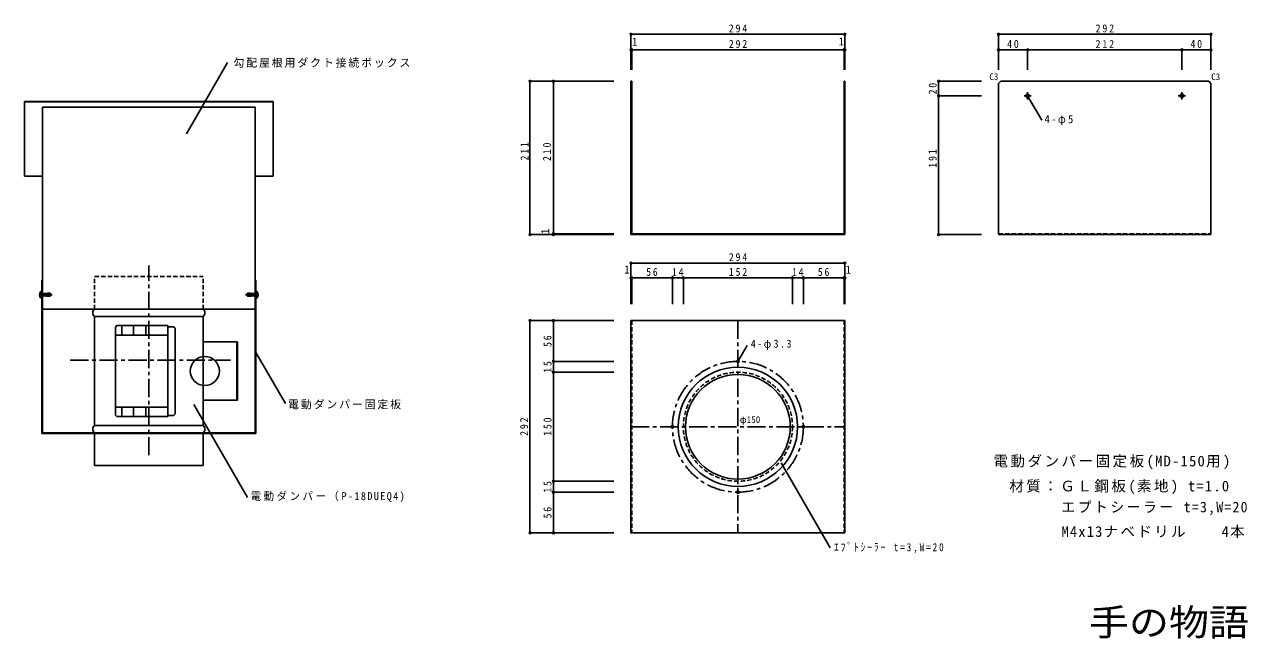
# Model space of a CAD drawing. Units: millimetres at full size, sheet at 1:5. Extents: x -806 to 875, y -469 to 376.
import ezdxf
from ezdxf.enums import TextEntityAlignment as Align

# ---------------------------------------------------------------- set-up
doc = ezdxf.new("R2010")
doc.units = ezdxf.units.MM
doc.header["$LTSCALE"] = 5
doc.header["$PDMODE"] = 32
doc.header["$PDSIZE"] = 2.5
doc.linetypes.add('CHAIN1', pattern=[8, 5, -1, 1, -1])
doc.linetypes.add('DASHED1', pattern=[1.8, 1.2, -0.6])
doc.layers.add('0-0', color=7, linetype='Continuous')
doc.styles.add('ＭＳ ゴシック', font='')
doc.styles.get('ＭＳ ゴシック').set_extended_font_data('MS Gothic')

msp = doc.modelspace()

# ---------------------------------------------------------------- linework, layer by layer
at = {"layer": '0-0', "color": 4}
for p, q in [((27.372, 362.591), (321.372, 362.591)), ((27.372, 362.591), (27.372, 313.826)), ((321.372, 362.591), (321.372, 313.826)), ((532.672, 362.591), (824.672, 362.591)), ((532.672, 362.591), (532.672, 313.826)), ((824.672, 362.591), (824.672, 313.826)), ((27.372, 341.206), (28.372, 341.206)), ((27.372, 341.206), (27.372, 313.826)), ((28.372, 341.206), (28.372, 313.826)), ((28.372, 341.206), (320.372, 341.206)), ((320.372, 341.206), (320.372, 313.826)), ((320.372, 341.206), (321.372, 341.206)), ((321.372, 341.206), (321.372, 313.826)), ((532.672, 341.206), (572.672, 341.206)), ((532.672, 341.206), (532.672, 313.826)), ((572.672, 341.206), (572.672, 313.826)), ((572.672, 341.206), (784.672, 341.206)), ((784.672, 341.206), (784.672, 313.826)), ((784.672, 341.206), (824.672, 341.206)), ((824.672, 341.206), (824.672, 313.826)), ((-583.81, 225.67), (-527.077, 323.935)), ((-111.475, 297.993), (3.825, 297.993)), ((-111.475, 297.993), (-111.475, 86.993)), ((-79.241, 297.993), (3.825, 297.993)), ((-79.241, 87.993), (-79.241, 297.993)), ((450.245, 297.993), (450.245, 277.993)), ((450.245, 297.993), (509.084, 297.993)), ((450.245, 277.993), (509.084, 277.993)), ((450.245, 277.993), (450.245, 86.993)), ((572.672, 277.993), (592.037, 244.452)), ((-111.475, 86.993), (3.825, 86.993)), ((-79.241, 86.993), (-79.241, 87.993)), ((-79.241, 87.993), (3.825, 87.993)), ((-79.241, 87.993), (3.825, 87.993)), ((-79.241, 86.993), (3.825, 86.993)), ((450.245, 86.993), (509.084, 86.993)), ((27.372, 47.81), (321.372, 47.81)), ((27.372, 47.81), (27.372, -8.78)), ((321.372, 47.81), (321.372, -8.78)), ((27.372, 27.537), (28.372, 27.537)), ((27.372, 27.537), (27.372, -8.78)), ((28.372, 27.537), (28.372, -8.78)), ((28.372, 27.537), (84.372, 27.537)), ((84.372, 27.537), (84.372, -8.78)), ((84.372, 27.537), (99.372, 27.537)), ((99.372, 27.537), (99.372, -8.78)), ((99.372, 27.537), (249.372, 27.537)), ((249.372, 27.537), (249.372, -8.78)), ((249.372, 27.537), (264.372, 27.537)), ((264.372, 27.537), (264.372, -8.78)), ((264.372, 27.537), (320.372, 27.537)), ((320.372, 27.537), (320.372, -8.78)), ((320.372, 27.537), (321.372, 27.537)), ((321.372, 27.537), (321.372, -8.78)), ((-111.475, -31.328), (-111.475, -323.328)), ((-111.475, -31.328), (3.825, -31.328)), ((-79.241, -31.328), (-79.241, -87.328)), ((-79.241, -31.328), (3.825, -31.328)), ((174.372, -87.328), (186.998, -65.458)), ((-488.414, -75.127), (-447.787, -145.495)), ((-79.241, -87.328), (3.825, -87.328)), ((-79.241, -87.328), (-79.241, -102.328)), ((-79.241, -102.328), (3.825, -102.328)), ((-79.241, -102.328), (-79.241, -252.328)), ((-573.375, -146.856), (-499.62, -274.604)), ((233.879, -226.92), (301.345, -343.774)), ((-79.241, -252.328), (3.825, -252.328)), ((-79.241, -252.328), (-79.241, -267.328)), ((-79.241, -267.328), (3.825, -267.328)), ((-79.241, -267.328), (-79.241, -323.328)), ((-111.475, -323.328), (3.825, -323.328)), ((-79.241, -323.328), (3.825, -323.328))]:
    msp.add_line(p, q, dxfattribs=at)
at = {"layer": '0-0'}
for p, q in [((27.372, 297.993), (28.372, 297.993)), ((27.372, 297.993), (27.372, 86.993)), ((320.372, 297.993), (321.372, 297.993)), ((320.372, 297.993), (320.372, 87.993)), ((321.372, 297.993), (321.372, 86.993)), ((532.672, 294.993), (535.672, 297.993)), ((532.672, 294.993), (532.672, 86.993)), ((821.672, 297.993), (535.672, 297.993)), ((821.672, 297.993), (824.672, 294.993)), ((824.672, 294.993), (824.672, 86.993)), ((-806.414, 270.205), (-464.414, 270.205)), ((-806.414, 270.205), (-806.414, 167.642)), ((-806.414, 269.705), (-464.414, 269.705)), ((-464.414, 270.205), (-464.414, 167.642)), ((-781.414, 262.322), (-489.414, 262.322)), ((-489.414, 262.322), (-489.414, -185.678)), ((-806.414, 167.642), (-781.414, 167.642)), ((-489.414, 167.642), (-464.414, 167.642)), ((27.372, 86.993), (321.372, 86.993)), ((532.672, 86.993), (824.672, 86.993)), ((-782.414, 24.322), (-781.414, 24.322)), ((-782.414, 24.322), (-782.414, -186.678)), ((-489.414, 24.322), (-488.414, 24.322)), ((-488.414, 24.322), (-488.414, -186.678)), ((-783.474, 8.972), (-782.914, 8.972)), ((-782.414, 0.172), (-782.414, 8.472)), ((-488.414, 8.471), (-488.414, 0.171)), ((-487.355, 8.971), (-487.914, 8.971)), ((-783.474, -0.328), (-782.914, -0.328)), ((-781.414, -15.678), (-489.414, -15.678)), ((-709.914, -15.678), (-560.914, -15.678)), ((-709.914, -15.678), (-560.914, -15.678)), ((-487.355, -0.329), (-487.914, -0.329)), ((-709.914, -25.678), (-560.914, -25.678)), ((-709.914, -175.678), (-709.914, -25.678)), ((-709.914, -175.678), (-709.914, -25.678)), ((-709.914, -25.678), (-560.914, -25.678)), ((-560.914, -175.678), (-560.914, -25.678)), ((-560.914, -175.678), (-560.914, -25.678)), ((27.372, -31.328), (321.372, -31.328)), ((321.372, -31.328), (321.372, -323.328)), ((-679.414, -38.178), (-681.414, -40.178)), ((-681.414, -40.178), (-681.414, -161.178)), ((-609.414, -38.178), (-679.414, -38.178)), ((-672.414, -38.178), (-672.414, -51.178)), ((-656.414, -38.178), (-656.414, -51.178)), ((-639.414, -38.178), (-639.414, -51.178)), ((-609.414, -38.178), (-609.414, -163.178)), ((-609.414, -39.678), (-601.414, -39.678)), ((-609.414, -42.678), (-609.414, -82.678)), ((-601.414, -39.678), (-599.414, -41.678)), ((-599.414, -41.678), (-599.414, -159.678)), ((-609.414, -51.178), (-681.414, -51.178)), ((-560.914, -60.678), (-513.414, -60.678)), ((-514.414, -60.678), (-514.414, -140.678)), ((-513.414, -60.678), (-513.414, -140.678)), ((-513.414, -80.678), (-513.414, -120.678)), ((-681.414, -150.178), (-609.414, -150.178)), ((-672.414, -150.178), (-672.414, -163.178)), ((-656.414, -163.178), (-656.414, -150.178)), ((-639.414, -163.178), (-639.414, -150.178)), ((-560.914, -140.678), (-513.414, -140.678)), ((-681.414, -161.178), (-679.414, -163.178)), ((-679.414, -163.178), (-609.414, -163.178)), ((-609.414, -161.678), (-601.414, -161.678)), ((-599.414, -159.678), (-601.414, -161.678)), ((-709.914, -175.678), (-560.914, -175.678)), ((-709.914, -175.678), (-560.914, -175.678)), ((-782.414, -186.678), (-488.414, -186.678)), ((-709.914, -230.678), (-709.914, -185.678)), ((-709.914, -185.678), (-560.914, -185.678)), ((-709.914, -230.678), (-709.914, -185.678)), ((-709.914, -185.678), (-560.914, -185.678)), ((-560.914, -230.678), (-560.914, -185.678)), ((-560.914, -230.678), (-560.914, -185.678)), ((-709.914, -230.678), (-560.914, -230.678)), ((-709.914, -230.678), (-560.914, -230.678))]:
    msp.add_line(p, q, dxfattribs=at)
at = {"layer": '0-0', "color": 4, "linetype": 'CHAIN1'}
for p, q in [((567.672, 277.993), (577.672, 277.993)), ((572.672, 282.993), (572.672, 272.993)), ((779.672, 277.993), (789.672, 277.993)), ((784.672, 282.993), (784.672, 272.993)), ((-635.414, -216.571), (-635.414, 44.338)), ((-786.285, 4.322), (-768.414, 4.322)), ((-484.544, 4.322), (-502.414, 4.322)), ((174.372, -31.328), (174.372, -323.328)), ((-743.379, -85.678), (-523.302, -85.678)), ((27.372, -177.328), (321.372, -177.328))]:
    msp.add_line(p, q, dxfattribs=at)
at = {"layer": '0-0', "linetype": 'DASHED1'}
for p, q in [((532.672, 87.993), (824.672, 87.993)), ((-709.914, 29.322), (-560.914, 29.322)), ((-709.914, -15.678), (-709.914, 29.322)), ((-560.914, -15.678), (-560.914, 29.322)), ((-785.285, 6.594), (-783.023, 5.467)), ((-785.285, 2.049), (-783.023, 3.177)), ((-781.914, 6.3), (-781.914, 2.343)), ((-781.914, 6.3), (-781.59, 6.213)), ((-781.447, 6.461), (-781.59, 6.213)), ((-780.878, 2.572), (-781.59, 6.213)), ((-781.447, 6.461), (-781.198, 6.461)), ((-780.529, 1.967), (-781.447, 6.461)), ((-781.198, 6.461), (-780.974, 6.072)), ((-781.198, 6.461), (-780.529, 1.967)), ((-780.529, 1.967), (-780.878, 2.572)), ((-779.735, 6.677), (-780.085, 6.072)), ((-779.291, 2.572), (-780.085, 6.072)), ((-779.735, 6.677), (-779.386, 6.072)), ((-779.735, 6.677), (-778.942, 1.967)), ((-778.942, 1.967), (-779.291, 2.572)), ((-778.148, 6.677), (-778.497, 6.072)), ((-777.703, 2.572), (-778.497, 6.072)), ((-778.148, 6.677), (-777.799, 6.072)), ((-778.148, 6.677), (-777.354, 1.967)), ((-777.005, 2.572), (-777.799, 6.072)), ((-777.799, 6.072), (-776.91, 6.072)), ((-777.354, 1.967), (-777.703, 2.572)), ((-777.354, 1.967), (-777.005, 2.572)), ((-777.005, 2.572), (-776.116, 2.572)), ((-776.56, 6.677), (-776.91, 6.072)), ((-776.116, 2.572), (-776.91, 6.072)), ((-776.56, 6.677), (-776.211, 6.072)), ((-776.56, 6.677), (-775.767, 1.967)), ((-775.456, 2.505), (-776.211, 6.072)), ((-776.211, 6.072), (-775.831, 6.072)), ((-775.767, 1.967), (-776.116, 2.572)), ((-775.264, 6.171), (-775.831, 6.072)), ((-775.767, 1.967), (-775.456, 2.505)), ((-774.414, 2.322), (-775.456, 2.505)), ((-775.123, 6.416), (-775.264, 6.172)), ((-775.233, 6.067), (-775.264, 6.172)), ((-775.123, 6.416), (-775.061, 6.145)), ((-774.414, 6.321), (-774.735, 6.265)), ((-774.733, 6.247), (-774.735, 6.265)), ((-774.414, 3.362), (-774.633, 5.342)), ((-774.414, 6.322), (-770.883, 6.322)), ((-774.414, 6.322), (-774.414, 6.322)), ((-774.414, 5.307), (-774.023, 5.307)), ((-774.414, 5.307), (-774.414, 2.322)), ((-774.414, 2.322), (-770.883, 2.322)), ((-774.023, 5.307), (-770.35, 4.322)), ((-769.829, 4.183), (-771.624, 6.322)), ((-770.883, 6.322), (-769.414, 4.572)), ((-770.883, 2.322), (-769.414, 4.072)), ((-769.414, 4.572), (-769.414, 4.072)), ((-499.946, 6.322), (-501.414, 4.572)), ((-501.414, 4.072), (-501.414, 4.572)), ((-499.946, 2.322), (-501.414, 4.072)), ((-500.999, 4.46), (-499.205, 2.322)), ((-496.805, 3.336), (-500.479, 4.321)), ((-496.414, 6.322), (-499.946, 6.322)), ((-496.414, 2.322), (-499.946, 2.322)), ((-496.414, 3.336), (-496.805, 3.336)), ((-496.414, 3.336), (-496.414, 6.322)), ((-496.414, 6.322), (-495.373, 6.138)), ((-496.414, 5.281), (-496.196, 3.301)), ((-496.414, 2.322), (-496.094, 2.378)), ((-496.414, 2.322), (-496.414, 2.322)), ((-496.096, 2.396), (-496.094, 2.378)), ((-495.705, 2.227), (-495.768, 2.498)), ((-495.705, 2.227), (-495.564, 2.471)), ((-495.596, 2.576), (-495.564, 2.471)), ((-495.564, 2.472), (-494.998, 2.572)), ((-495.062, 6.676), (-495.373, 6.138)), ((-495.373, 6.138), (-494.618, 2.572)), ((-494.268, 1.966), (-495.062, 6.676)), ((-495.062, 6.676), (-494.713, 6.072)), ((-494.618, 2.572), (-494.998, 2.572)), ((-494.713, 6.072), (-493.919, 2.572)), ((-493.824, 6.072), (-494.713, 6.072)), ((-494.268, 1.966), (-494.618, 2.572)), ((-494.268, 1.966), (-493.919, 2.572)), ((-493.03, 2.572), (-493.919, 2.572)), ((-493.475, 6.676), (-493.824, 6.072)), ((-493.824, 6.072), (-493.03, 2.572)), ((-492.681, 1.966), (-493.475, 6.676)), ((-493.475, 6.676), (-493.125, 6.072)), ((-493.125, 6.072), (-492.332, 2.572)), ((-492.681, 1.966), (-493.03, 2.572)), ((-492.681, 1.966), (-492.332, 2.572)), ((-491.093, 1.966), (-491.887, 6.676)), ((-491.887, 6.676), (-491.538, 6.072)), ((-491.538, 6.072), (-490.744, 2.572)), ((-491.093, 1.966), (-491.443, 2.572)), ((-491.093, 1.966), (-490.744, 2.572)), ((-490.3, 6.676), (-489.95, 6.072)), ((-490.3, 6.676), (-489.381, 2.182)), ((-489.63, 2.182), (-490.3, 6.676)), ((-489.95, 6.072), (-489.238, 2.43)), ((-489.63, 2.182), (-489.855, 2.572)), ((-489.381, 2.182), (-489.63, 2.182)), ((-489.381, 2.182), (-489.238, 2.43)), ((-488.914, 2.343), (-489.238, 2.43)), ((-488.914, 2.343), (-488.914, 6.3)), ((-485.544, 6.594), (-487.806, 5.466)), ((-485.544, 2.049), (-487.806, 3.176)), ((28.372, -31.328), (28.372, -323.328)), ((320.372, -31.328), (320.372, -323.328))]:
    msp.add_line(p, q, dxfattribs=at)
at = {"layer": '0-0'}
for points in [[(28.372, 297.993), (28.372, 87.993), (320.372, 87.993)], [(-781.414, 262.322), (-781.414, -185.678), (-489.414, -185.678)], [(-785.599, 3.824), (-785.285, 3.845), (-785.285, 4.798), (-785.599, 4.819)], [(-485.23, 4.819), (-485.544, 4.798), (-485.544, 3.845), (-485.23, 3.824)], [(27.372, -31.328), (27.372, -323.328), (321.372, -323.328)]]:
    msp.add_lwpolyline(points, dxfattribs=at)
at = {"layer": '0-0', "linetype": 'DASHED1'}
for points in [[(-783.023, 5.467), (-782.414, 4.322), (-783.023, 3.177)], [(-781.914, 2.343), (-781.062, 2.572), (-780.878, 2.572)], [(-780.18, 2.572), (-780.974, 6.072), (-780.085, 6.072)], [(-780.529, 1.967), (-780.18, 2.572), (-779.291, 2.572)], [(-778.592, 2.572), (-779.386, 6.072), (-778.497, 6.072)], [(-778.942, 1.967), (-778.592, 2.572), (-777.703, 2.572)], [(-774.414, 6.322), (-774.889, 6.203), (-775.195, 6.086), (-775.368, 5.972), (-775.443, 5.862), (-775.456, 5.757), (-775.434, 5.659), (-775.357, 5.566), (-775.186, 5.478), (-774.884, 5.392), (-774.414, 5.307)], [(-775.123, 6.416), (-774.822, 6.416), (-774.735, 6.265)], [(-774.886, 5.392), (-774.414, 3.362), (-775.04, 5.431)], [(-770.883, 2.322), (-771.128, 2.611), (-771.394, 2.92), (-771.654, 3.231), (-771.88, 3.527), (-772.047, 3.791), (-772.127, 4.006), (-772.094, 4.155), (-771.902, 4.24), (-771.559, 4.29), (-771.139, 4.315), (-770.712, 4.323), (-770.35, 4.322)], [(-769.414, 4.322), (-769.518, 4.274), (-769.621, 4.231), (-769.725, 4.199), (-769.829, 4.183), (-769.959, 4.19), (-770.089, 4.22), (-770.219, 4.267), (-770.35, 4.322)], [(-501.414, 4.322), (-501.311, 4.369), (-501.207, 4.412), (-501.104, 4.444), (-500.999, 4.46), (-500.87, 4.453), (-500.74, 4.423), (-500.609, 4.376), (-500.478, 4.321)], [(-499.946, 6.322), (-499.701, 6.032), (-499.435, 5.723), (-499.175, 5.412), (-498.948, 5.116), (-498.782, 4.852), (-498.701, 4.637), (-498.734, 4.488), (-498.927, 4.403), (-499.269, 4.353), (-499.69, 4.328), (-500.117, 4.32), (-500.478, 4.321)], [(-495.943, 3.251), (-496.414, 5.281), (-495.789, 3.212)], [(-496.414, 2.322), (-495.939, 2.44), (-495.633, 2.557), (-495.461, 2.671), (-495.386, 2.781), (-495.373, 2.886), (-495.394, 2.984), (-495.472, 3.077), (-495.643, 3.165), (-495.945, 3.251), (-496.414, 3.336)], [(-495.705, 2.227), (-496.006, 2.227), (-496.093, 2.378)], [(-491.887, 6.676), (-492.236, 6.072), (-493.125, 6.072)], [(-492.236, 6.072), (-491.443, 2.572), (-492.332, 2.572)], [(-490.3, 6.676), (-490.649, 6.072), (-491.538, 6.072)], [(-490.649, 6.072), (-489.855, 2.572), (-490.744, 2.572)], [(-488.914, 6.3), (-489.767, 6.072), (-489.95, 6.072)], [(-487.806, 3.176), (-488.414, 4.322), (-487.806, 5.466)]]:
    msp.add_lwpolyline(points, dxfattribs=at)
at = {"layer": '0-0'}
for centre, radius in [((572.672, 277.993), 2.5), ((784.672, 277.993), 2.5), ((-558.414, -100.678), 20), ((174.372, -87.328), 1.65), ((84.372, -177.328), 1.65), ((264.372, -177.328), 1.65), ((174.372, -267.328), 1.65)]:
    msp.add_circle(centre, radius, dxfattribs=at)
at = {"layer": '0-0', "color": 4, "linetype": 'CHAIN1'}
msp.add_circle((174.372, -177.328), 90, dxfattribs=at)
at = {"layer": '0-0', "color": 4}
for radius in [82, 72]:
    msp.add_circle((174.372, -177.328), radius, dxfattribs=at)
at = {"layer": '0-0', "linetype": 'DASHED1'}
msp.add_circle((174.372, -177.328), 75, dxfattribs=at)
at = {"layer": '0-0'}
for centre, radius, start, end in [((-777.614, 4.322), 8, 149.51233, 176.43692), ((-777.614, 4.322), 8, 183.56306, 210.48766), ((-783.474, 7.772), 1.2, 90, 149.51233), ((-783.474, 0.872), 1.2, 210.48766, 270), ((-782.914, 8.472), 0.5, 0, 90), ((-782.914, 0.172), 0.5, 270, 0), ((-487.914, 8.471), 0.5, 90, 180), ((-487.914, 0.171), 0.5, 180, 270), ((-487.355, 7.771), 1.2, 30.48766, 90), ((-487.355, 0.871), 1.2, 270, 329.51233), ((-493.214, 4.322), 8, 3.56306, 30.48766), ((-493.214, 4.322), 8, 329.51233, 356.43692), ((-706.164, -20.678), 6.25, 126.8699, 233.1301), ((-706.164, -20.678), 6.25, 126.8699, 233.1301), ((-564.664, -20.678), 6.25, 306.8699, 53.1301), ((-564.664, -20.678), 6.25, 306.8699, 53.1301), ((-706.164, -180.678), 6.25, 126.8699, 233.1301), ((-706.164, -180.678), 6.25, 126.8699, 233.1301), ((-564.664, -180.678), 6.25, 306.8699, 53.1301), ((-564.664, -180.678), 6.25, 306.8699, 53.1301)]:
    msp.add_arc(centre, radius, start, end, dxfattribs=at)
at = {"layer": '0-0', "linetype": 'DASHED1'}
for centre, start, end in [((-781.614, 7.042), 180, 247.97568), ((-781.614, 1.602), 112.02431, 180), ((-489.214, 7.041), 292.02431, 0), ((-489.214, 1.602), 0, 67.97568)]:
    msp.add_arc(centre, 0.8, start, end, dxfattribs=at)
at = {"layer": '0-0', "color": 4}
for p in [(27.372, 362.591), (321.372, 362.591), (532.672, 362.591), (824.672, 362.591), (27.372, 341.206), (28.372, 341.206), (320.372, 341.206), (321.372, 341.206), (532.672, 341.206), (572.672, 341.206), (784.672, 341.206), (824.672, 341.206), (-111.475, 297.993), (-79.241, 297.993), (450.245, 297.993), (450.245, 277.993), (-111.475, 86.993), (-79.241, 87.993), (-79.241, 86.993), (450.245, 86.993), (27.372, 47.81), (321.372, 47.81), (27.372, 27.537), (28.372, 27.537), (84.372, 27.537), (99.372, 27.537), (249.372, 27.537), (264.372, 27.537), (320.372, 27.537), (321.372, 27.537), (-111.475, -31.328), (-79.241, -31.328), (-79.241, -87.328), (-79.241, -102.328), (-79.241, -252.328), (-79.241, -267.328), (-111.475, -323.328), (-79.241, -323.328)]:
    msp.add_point(p, dxfattribs=at)

# ---------------------------------------------------------------- texts
at = {"layer": '0-0', "style": 'ＭＳ ゴシック'}
for p in [(28.704, 343.581), (312.995, 344.013), (18.012, 30.155), (322.399, 29.959)]:
    msp.add_text('1', height=11, dxfattribs=at).set_placement(p, align=Align.BOTTOM_LEFT)
at = {"layer": '0-0', "color": 4, "style": 'ＭＳ ゴシック'}
for s, p in [('C3', (519.973, 297.084)), ('C3', (824.979, 296.903)), ('φ150', (176.936, -174.719))]:
    msp.add_text(s, height=9.164, dxfattribs=at).set_placement(p, align=Align.BOTTOM_LEFT)
at = {"layer": '0-0', "style": 'ＭＳ ゴシック'}
msp.add_text('1', height=11, rotation=90, dxfattribs=at).set_placement((-81.757, 87.844), align=Align.BOTTOM_LEFT)
at = {"layer": '0-0', "style": 'ＭＳ ゴシック', "width": 1.1}
msp.add_text('手の物語', height=36.66, dxfattribs=at).set_placement((656.924, -475.703), align=Align.BOTTOM_LEFT)
at = {"layer": '0-0', "attachment_point": 7, "style": 'ＭＳ ゴシック'}
for s, insert, char_height in [('\\T1.38;\\W0.9;294', (161.872, 365.091), 11), ('\\T1.38;\\W0.9;292', (666.172, 365.091), 11), ('\\T1.38;\\W0.9;292', (161.872, 343.706), 11), ('\\T1.36;\\W0.9;40', (544.547, 343.706), 11), ('\\T1.38;\\W0.9;212', (666.172, 343.706), 11), ('\\T1.36;\\W0.9;40', (796.547, 343.706), 11), ('\\T1.17;勾配屋根用ダクト接続ボックス', (-519.085, 316.634), 11), ('\\T1.29;\\W0.95;4-φ5', (595.969, 237.406), 11), ('\\T1.38;\\W0.9;294', (161.872, 50.31), 11), ('\\T1.36;\\W0.9;56', (48.247, 30.037), 11), ('\\T1.36;\\W0.9;14', (83.747, 30.037), 11), ('\\T1.38;\\W0.9;152', (161.872, 30.037), 11), ('\\T1.36;\\W0.9;14', (248.747, 30.037), 11), ('\\T1.36;\\W0.9;56', (284.247, 30.037), 11), ('\\T1.32;\\W0.9;4-φ3.3', (192.14, -71.526), 11), ('\\T1.17;電動ダンパー固定板', (-444.095, -153.338), 11), ('\\T1.17;電動ダンパー固定板(MD-150用)', (525.643, -235.714), 14.66), ('\\T1.17;材質：ＧＬ鋼板(素地)\\~t=1.0', (547.409, -270.124), 14.66), ('\\T1.25;\\W0.95;電動ダンパー（P-18DUEQ4)', (-495.359, -281.173), 11), ('\\T1.18;\\W0.95;エプトシーラー\\~t=3,W=20', (619.147, -298.827), 14.66), ('\\T1.16;M4x13ナベドリル\u3000\u30004本', (619.198, -330.369), 14.66), ('\\T1.4;\\W0.85;ｴﾌﾟﾄｼｰﾗｰ\\~t=3,W=20', (306.371, -351.37), 11)]:
    msp.add_mtext(s, dxfattribs=dict(at, insert=insert, char_height=char_height))
at = {"layer": '0-0', "char_height": 11, "attachment_point": 7, "rotation": 90, "style": 'ＭＳ ゴシック'}
for s, insert in [('\\T1.36;\\W0.9;20', (447.745, 279.868)), ('\\T1.38;\\W0.9;211', (-113.504, 188.943)), ('\\T1.38;\\W0.9;210', (-82.456, 188.322)), ('\\T1.38;\\W0.9;191', (447.646, 179.08)), ('\\T1.36;\\W0.9;56', (-81.741, -67.453)), ('\\T1.36;\\W0.9;15', (-81.741, -102.953)), ('\\T1.38;\\W0.9;292', (-113.975, -189.828)), ('\\T1.38;\\W0.9;150', (-81.741, -189.828)), ('\\T1.36;\\W0.9;15', (-81.741, -267.953)), ('\\T1.36;\\W0.9;56', (-81.741, -303.453))]:
    msp.add_mtext(s, dxfattribs=dict(at, insert=insert))

doc.saveas('drawing.dxf')
